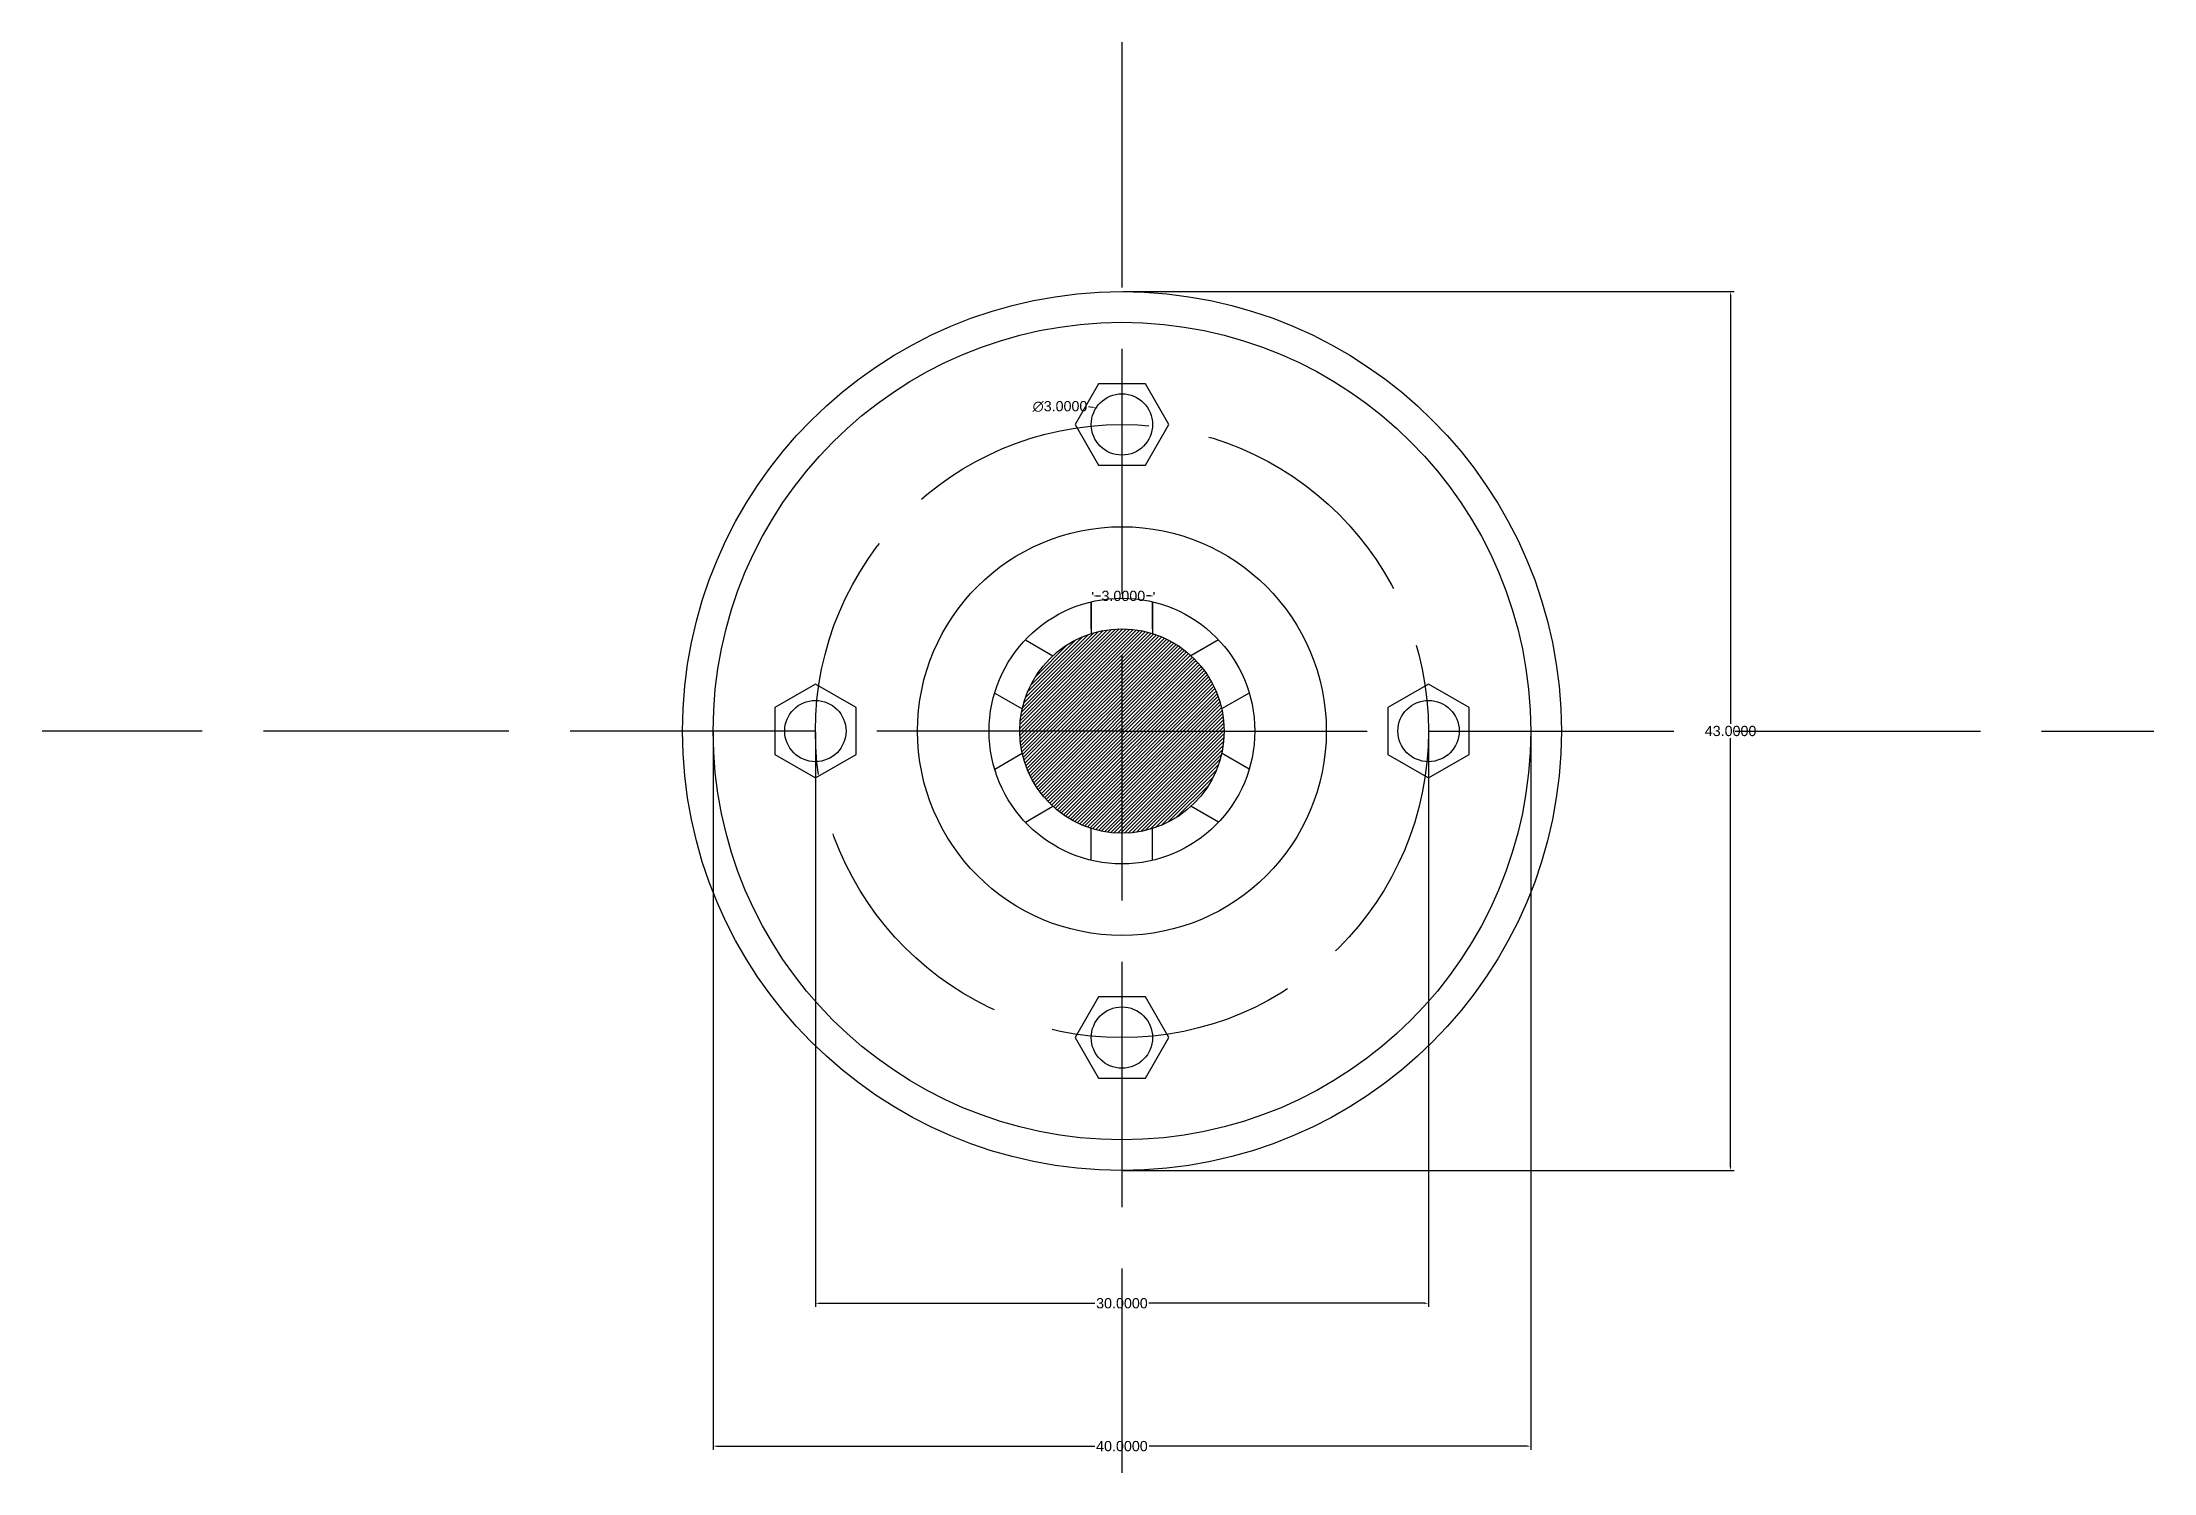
# Model space of a CAD drawing. Header units: millimetres. Extents: x -53 to 50, y -36 to 34.
import ezdxf

# ---------------------------------------------------------------- set-up
doc = ezdxf.new("R2010")
doc.units = ezdxf.units.MM
doc.header["$MEASUREMENT"] = 0
doc.linetypes.add('ACAD_ISO02W100', pattern=[15, 12, -3])
doc.styles.get("Standard").update_dxf_attribs({"font": 'arial.ttf'})
doc.dimstyles.get("Standard").update_dxf_attribs({"dimtxt": 0.18, "dimasz": 0.18, "dimexe": 0.18, "dimexo": 0.0625, "dimgap": 0.09, "dimtad": 0, "dimtih": 1, "dimtoh": 1, "dimdec": 4, "dimzin": 0, "dimdsep": 46, "dimtxsty": 'Standard', "dimcen": 0.09, "dimadec": 0, "dimazin": 0, "dimtfac": 1, "dimtdec": 4, "dimtofl": 0, "dimtmove": 0, "dimatfit": 3, "dimfxl": 1, "dimtolj": 1, "dimtzin": 0, "dimarcsym": 0})

# ---------------------------------------------------------------- blocks, each defined once
blk = doc.blocks.new('*D3')
at = {"color": 0, "lineweight": -2, "transparency": 16777216}
for p, q in [((-1.43, 6.68), (-1.43, 6.79)), ((-1.25, 6.61), (-1.05, 6.61)), ((1.39, 6.61), (1.2, 6.61)), ((1.57, 6.68), (1.57, 6.79))]:
    blk.add_line(p, q, dxfattribs=at)
at = {"color": 0, "transparency": 16777216}
for points in [[(-1.25, 6.64), (-1.25, 6.58), (-1.43, 6.61)], [(1.39, 6.64), (1.39, 6.58), (1.57, 6.61)]]:
    blk.add_solid(points, dxfattribs=at)
at = {"layer": 'Defpoints', "color": 0, "transparency": 16777216}
for p in [(-1.43, 6.61), (1.57, 6.61), (1.57, 6.61)]:
    blk.add_point(p, dxfattribs=at)
at = {"color": 0, "transparency": 16777216, "insert": (0.07, 6.61), "char_height": 0.5, "attachment_point": 5}
blk.add_mtext('\\A1;3.0000', dxfattribs=at)
blk = doc.blocks.new('*U4')
for p, q in [((-1.5, 0.78), (-1.5, -0.78)), ((1.5, 0.78), (1.5, -0.78))]:
    blk.add_line(p, q)
blk = doc.blocks.new('*U5')
at = {"color": 0, "linetype": 'ByBlock', "lineweight": -2, "transparency": 16777216}
blk.add_blockref('*U4', (0, 5.55), dxfattribs=at)
for p, rotation in [((-4.8, 2.77), 60.00000000000001), ((4.8, 2.77), 299.9999999999999), ((-4.8, -2.77), 120), ((4.8, -2.77), 240), ((0, -5.55), 180)]:
    blk.add_blockref('*U4', p, dxfattribs=dict(at, rotation=rotation))
blk = doc.blocks.new('*U6')
blk.add_lwpolyline([(0, 2.29), (-1.99, 1.15), (-1.99, -1.15), (0, -2.29), (1.99, -1.15), (1.99, 1.15)], close=True)
blk.add_circle((0, 0), 1.5)
blk = doc.blocks.new('*U7')
at = {"color": 0, "linetype": 'ByBlock', "lineweight": -2, "transparency": 16777216}
for p, rotation in [((0, 15), 270), ((15, 0), 180), ((0, -15), 90.00000000000001)]:
    blk.add_blockref('*U6', p, dxfattribs=dict(at, rotation=rotation))
blk.add_blockref('*U6', (-15, 0), dxfattribs=at)
blk = doc.blocks.new('*D8')
at = {"color": 0, "lineweight": -2, "transparency": 16777216}
for p, q in [((-15, -0.06), (-15, -28.18)), ((15, -0.06), (15, -28.18)), ((-14.82, -28), (-1.32, -28)), ((14.82, -28), (1.32, -28))]:
    blk.add_line(p, q, dxfattribs=at)
at = {"color": 0, "transparency": 16777216}
for points in [[(-14.82, -27.97), (-14.82, -28.03), (-15, -28)], [(14.82, -27.97), (14.82, -28.03), (15, -28)]]:
    blk.add_solid(points, dxfattribs=at)
at = {"layer": 'Defpoints', "color": 0, "transparency": 16777216}
for p in [(-15, 0), (15, 0), (15, -28)]:
    blk.add_point(p, dxfattribs=at)
at = {"color": 0, "transparency": 16777216, "insert": (0, -28), "char_height": 0.5, "attachment_point": 5}
blk.add_mtext('\\A1;30.0000', dxfattribs=at)
blk = doc.blocks.new('*D9')
at = {"color": 0, "lineweight": -2, "transparency": 16777216}
for p, q in [((-20, -0.06), (-20, -35.17)), ((20, -0.06), (20, -35.17)), ((-19.82, -34.99), (-1.33, -34.99)), ((19.82, -34.99), (1.33, -34.99))]:
    blk.add_line(p, q, dxfattribs=at)
at = {"color": 0, "transparency": 16777216}
for points in [[(-19.82, -34.96), (-19.82, -35.02), (-20, -34.99)], [(19.82, -34.96), (19.82, -35.02), (20, -34.99)]]:
    blk.add_solid(points, dxfattribs=at)
at = {"layer": 'Defpoints', "color": 0, "transparency": 16777216}
for p in [(-20, 0), (20, 0), (20, -34.99)]:
    blk.add_point(p, dxfattribs=at)
at = {"color": 0, "transparency": 16777216, "insert": (0, -34.99), "char_height": 0.5, "attachment_point": 5}
blk.add_mtext('\\A1;40.0000', dxfattribs=at)
blk = doc.blocks.new('*D10')
at = {"color": 0, "lineweight": -2, "transparency": 16777216}
for p, q in [((0.06, 21.5), (29.96, 21.5)), ((29.78, 21.32), (29.78, 0.35)), ((29.78, -21.32), (29.78, -0.35)), ((0.06, -21.5), (29.96, -21.5))]:
    blk.add_line(p, q, dxfattribs=at)
at = {"color": 0, "transparency": 16777216}
for points in [[(29.75, 21.32), (29.81, 21.32), (29.78, 21.5)], [(29.75, -21.32), (29.81, -21.32), (29.78, -21.5)]]:
    blk.add_solid(points, dxfattribs=at)
at = {"layer": 'Defpoints', "color": 0, "transparency": 16777216}
for p in [(0, 21.5), (29.78, 21.5), (0, -21.5)]:
    blk.add_point(p, dxfattribs=at)
at = {"color": 0, "transparency": 16777216, "insert": (29.78, 0), "char_height": 0.5, "attachment_point": 5}
blk.add_mtext('\\A1;43.0000', dxfattribs=at)
blk = doc.blocks.new('*D11')
at = {"color": 0, "lineweight": -2, "transparency": 16777216}
blk.add_line((-1.63, 15.88), (-1.46, 15.85), dxfattribs=at)
at = {"color": 0, "transparency": 16777216}
blk.add_solid([(-1.45, 15.88), (-1.46, 15.82), (-1.28, 15.83)], dxfattribs=at)
at = {"layer": 'Defpoints', "color": 0, "transparency": 16777216}
for p in [(-4.25, 16.26), (-1.28, 15.83)]:
    blk.add_point(p, dxfattribs=at)
at = {"color": 0, "transparency": 16777216, "insert": (-3.03, 15.88), "char_height": 0.5, "attachment_point": 5}
blk.add_mtext('\\A1;∅3.0000', dxfattribs=at)

msp = doc.modelspace()

# ---------------------------------------------------------------- hatches: boundary and pattern name
h = msp.add_hatch()
h.set_pattern_fill('ANSI31', color=256)
h.paths.add_polyline_path([(0, 5), (0, -5, 0.414213562), (5, 0, 0.414213562)])
h.paths.add_polyline_path([(0, 5, 0.414213562), (-5, 0, 0.414213562), (0, -5)])

# ---------------------------------------------------------------- linework, layer by layer
at = {"linetype": 'ACAD_ISO02W100'}
for p, q in [((0, 33.70321), (0, -36.29198)), ((0, 0), (-52.82739, 0)), ((0, 0), (50.48565, 0))]:
    msp.add_line(p, q, dxfattribs=at)
for p, q in [((-1.5, 5), (-1.5, 6.32456)), ((1.5, 5), (1.5, 6.32456))]:
    msp.add_line(p, q)
for radius in [21.5, 20, 10, 6.5, 5]:
    msp.add_circle((0, 0), radius)
msp.add_circle((0, 0), 15, dxfattribs=at)

# ---------------------------------------------------------------- block references
for name in ['*U7', '*U5']:
    msp.add_blockref(name, (0, 0))

# ---------------------------------------------------------------- dimensions: what is measured, and where the dimension line sits
dim = msp.add_linear_dim(base=(29.77704, 21.5), p1=(0, -21.5), p2=(0, 21.5), angle=90, dimstyle='Standard', override={"dimtxt": 0.5})
dim.commit()
dim.dimension.update_dxf_attribs({"geometry": '*D10', "text_midpoint": (29.77704, 0)})
dim = msp.add_diameter_dim_2p(p1=(-4.24591, 16.26013), p2=(-1.27749, 15.82597), dimstyle='Standard', override={"dimtxt": 0.5})
dim.commit()
dim.dimension.update_dxf_attribs({"geometry": '*D11', "text_midpoint": (-1.6337, 15.87807), "dimtype": 163})
for base, p1, p2, picture, middle in [((1.5723, 6.6134), (-1.4277, 6.6134), (1.5723, 6.6134), '*D3', (0.0723, 6.6134)), ((20, -34.99001), (-20, 0), (20, 0), '*D9', (0, -34.99001)), ((15, -27.99933), (-15, 0), (15, 0), '*D8', (0, -27.99933))]:
    dim = msp.add_linear_dim(base=base, p1=p1, p2=p2, dimstyle='Standard', override={"dimtxt": 0.5})
    dim.commit()
    dim.dimension.update_dxf_attribs({"geometry": picture, "text_midpoint": middle})

doc.saveas('drawing.dxf')
